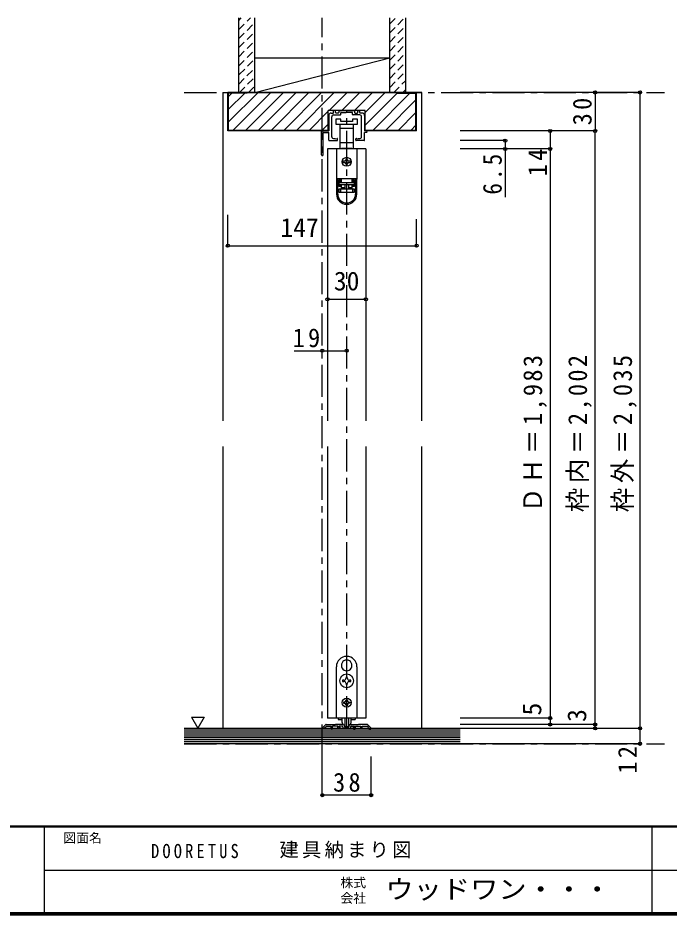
# Model space of a CAD drawing. Units: millimetres at full size, sheet at 1:5; details may follow other scales. Extents: x -973 to 977, y -718 to 696.
# Drawn here: x -19 to 488, y -701 to -2 of the extents above; entities that cross this region are included whole.
import ezdxf
from ezdxf.enums import TextEntityAlignment as Align

# ---------------------------------------------------------------- set-up
doc = ezdxf.new("R2010")
doc.units = ezdxf.units.MM
doc.header["$LTSCALE"] = 5
doc.header["$PDMODE"] = 32
doc.header["$PDSIZE"] = 2.5
doc.linetypes.add('CHAIN1', pattern=[8, 5, -1, 1, -1])
doc.linetypes.add('DASHED1', pattern=[1.8, 1.2, -0.6])
for name, color, linetype in [('0-1_通り芯', 4, 'CHAIN1'), ('0-2_柱', 3, 'Continuous'), ('0-3_仕上げ', 2, 'Continuous'), ('0-4_枠', 3, 'Continuous'), ('0-6_扉', 6, 'Continuous'), ('0-7_金物', 7, 'Continuous'), ('0-A_文字', 7, 'Continuous'), ('0-B_寸法', 7, 'Continuous'), ('0-C_ハッチ', 4, 'DASHED1'), ('F-0_補助線', 7, 'Continuous'), ('F-1_枠', 6, 'Continuous'), ('F-A_文字', 7, 'Continuous')]:
    doc.layers.add(name, color=color, linetype=linetype)
doc.styles.add('ＭＳ ゴシック', font='')
doc.styles.get('ＭＳ ゴシック').set_extended_font_data('MS Gothic')

# ---------------------------------------------------------------- blocks, each defined once
blk = doc.blocks.new('下荷重(戸車)')
at = {"layer": '0-7_金物'}
for p, q in [((8.5, 37.107), (4.5, 37.107)), ((-5.25, 30.107), (0, 30.107)), ((0, 30.107), (5.25, 30.107)), ((5.25, 30.107), (5.25, 33.107)), ((5.25, 18.507), (5.25, 30.107)), ((0, 18.507), (-5.25, 18.507)), ((-5.25, 18.507), (-5.25, 14.107)), ((-5.25, 14.107), (-4, 14.107)), ((-4, 14.107), (-4, 13.807)), ((4, 14.107), (-4, 14.107)), ((5.25, 18.507), (0, 18.507)), ((4, 14.107), (5.25, 14.107)), ((4, 13.807), (4, 14.107)), ((5.25, 14.107), (5.25, 18.507)), ((7.9, 13.807), (-7.9, 13.807)), ((-7.9, 13.807), (-7.9, -9.493)), ((7.9, 13.807), (7.9, -9.493)), ((-1.5, 4.307), (-2.5, 4.307)), ((-2.5, 3.307), (-1.5, 3.307)), ((-0.5, 6.307), (-0.5, 5.307)), ((-0.5, 2.307), (-0.5, 1.307)), ((0.5, 5.307), (0.5, 6.307)), ((0.5, 1.307), (0.5, 2.307)), ((2.5, 4.307), (1.5, 4.307)), ((1.5, 3.307), (2.5, 3.307)), ((7.9, -9.493), (-7.9, -9.493)), ((-7.9, -9.493), (-7.9, -9.593)), ((-6.9, -9.593), (-7.9, -9.593)), ((-7.9, -9.593), (-7.9, -21.293)), ((-4.2, -9.593), (-6.9, -9.593)), ((-6.9, -21.293), (-6.9, -9.593)), ((-6.1, -10.593), (-6.1, -15.293)), ((-6.1, -10.593), (-4.2, -10.593)), ((-5.9, -11.693), (-5.9, -12.193)), ((-4, -11.693), (-5.9, -11.693)), ((-5.9, -12.193), (5.9, -12.193)), ((-5.9, -14.193), (-5.9, -12.193)), ((-4.9, -9.593), (-4.9, -9.493)), ((-4.2, -9.593), (-4.2, -10.593)), ((-4, -11.693), (-4, -9.493)), ((4, -9.493), (4, -11.693)), ((5.9, -11.693), (4, -11.693)), ((6.9, -9.593), (4.2, -9.593)), ((4.2, -10.593), (4.2, -9.593)), ((4.2, -11.593), (4.2, -10.593)), ((4.2, -10.593), (6.1, -10.593)), ((6.1, -11.593), (4.2, -11.593)), ((4.9, -9.493), (4.9, -9.593)), ((5.9, -12.193), (5.9, -11.693)), ((5.9, -12.193), (5.9, -14.193)), ((6.1, -15.293), (6.1, -10.593)), ((6.9, -9.593), (6.9, -21.293)), ((7.9, -9.593), (6.9, -9.593)), ((7.9, -9.493), (7.9, -9.593)), ((7.9, -21.293), (7.9, -9.593)), ((-6.1, -14.293), (-4.2, -14.293)), ((-4.2, -15.293), (-6.1, -15.293)), ((5.9, -14.193), (-5.9, -14.193)), ((-5.9, -17.193), (-4.9, -17.193)), ((-4.9, -17.193), (4.9, -17.193)), ((-4.9, -17.193), (-4.9, -20.193)), ((4.9, -20.193), (-4.9, -20.193)), ((-4.2, -14.293), (-4.2, -15.293)), ((-4.2, -15.293), (-4.2, -17.193)), ((-4, -16.193), (-4, -14.193)), ((-1.5, -14.193), (-1.5, -17.193)), ((1.5, -14.193), (1.5, -17.193)), ((1.5, -16.193), (4, -16.193)), ((6.1, -15.293), (4.2, -15.293)), ((4.2, -17.193), (4.2, -15.293)), ((4.9, -17.193), (5.9, -17.193)), ((5.9, -17.193), (5.9, -20.193))]:
    blk.add_line(p, q, dxfattribs=at)
for points in [[(-8.5, 33.107), (0, 33.107), (8.5, 33.107), (8.5, 37.107)], [(4.5, 37.107), (4.5, 35.107), (-4.5, 35.107), (-4.5, 37.107), (-8.5, 37.107), (-8.5, 33.107)], [(-5.25, 33.107), (-5.25, 30.107), (-5.25, 18.507)], [(-4.2, -10.593), (-4.2, -11.593), (-6.1, -11.593)], [(-4.9, -20.193), (-5.9, -20.193), (-5.9, -17.193)], [(-4, -17.193), (-4, -16.193), (-1.5, -16.193)], [(4, -14.193), (4, -16.193), (4, -17.193)], [(4.2, -15.293), (4.2, -14.293), (6.1, -14.293)], [(5.9, -20.193), (4.9, -20.193), (4.9, -17.193)]]:
    blk.add_lwpolyline(points, dxfattribs=at)
blk.add_circle((0, 3.807), 3.5, dxfattribs=at)
for centre, radius, start, end in [((-2.5, 3.807), 0.5, 90, 180), ((-2.5, 3.807), 0.5, 180, 270), ((-1.5, 5.307), 1, 270, 0), ((-1.5, 2.307), 1, 0, 90), ((0, 6.307), 0.5, 90, 180), ((0, 1.307), 0.5, 180, 270), ((0, 6.307), 0.5, 0, 90), ((0, 1.307), 0.5, 270, 0), ((1.5, 5.307), 1, 180, 270), ((1.5, 2.307), 1, 90, 180), ((2.5, 3.807), 0.5, 0, 90), ((2.5, 3.807), 0.5, 270, 0), ((0, -21.293), 7.9, 180, 0), ((0, -21.293), 6.9, 180, 0)]:
    blk.add_arc(centre, radius, start, end, dxfattribs=at)
blk = doc.blocks.new('03')
at = {"layer": '0-B_寸法'}
for p, q in [((-11.079, 7.476), (-9.529, 7.476)), ((-9.229, 7.776), (-9.229, 9.176)), ((-8.029, 9.476), (-8.929, 9.476)), ((-7.729, 7.776), (-7.729, 9.176)), ((-5.529, 7.476), (-7.429, 7.476)), ((-5.229, 9.176), (-5.229, 7.776)), ((-4.929, 9.476), (6.771, 9.476)), ((-3.729, 6.276), (-3.729, 7.676)), ((-3.429, 7.976), (0.621, 7.976)), ((0.921, 8.276), (0.621, 7.976)), ((0.921, 8.276), (1.221, 7.976)), ((5.271, 7.976), (1.221, 7.976)), ((5.571, 6.276), (5.571, 7.676)), ((7.071, 9.176), (7.071, 7.776)), ((7.371, 7.476), (9.271, 7.476)), ((9.571, 7.776), (9.571, 9.176)), ((9.871, 9.476), (10.771, 9.476)), ((11.071, 7.776), (11.071, 9.176)), ((12.921, 7.476), (11.371, 7.476)), ((-13.079, 5.476), (-13.079, -6.524)), ((-10.679, -11.096), (-10.679, 4.476)), ((-9.229, 5.976), (-4.029, 5.976)), ((11.071, 5.976), (5.871, 5.976)), ((12.521, -11.096), (12.521, 4.476)), ((14.921, 5.476), (14.921, -6.524)), ((-18.179, -6.524), (-13.079, -6.524)), ((16.321, -6.524), (14.921, -6.524)), ((-18.679, -25.124), (-18.679, -7.024)), ((-17.479, -25.124), (-17.479, -8.224)), ((-16.979, -7.724), (-13.079, -7.724)), ((-13.079, -13.724), (-13.079, -7.724)), ((-6.229, -13.724), (-6.229, -12.649)), ((8.071, -13.724), (8.071, -12.649)), ((16.321, -7.724), (14.921, -7.724)), ((14.921, -13.724), (14.921, -7.724)), ((-12.779, -14.024), (-6.529, -14.024)), ((14.621, -14.024), (8.371, -14.024))]:
    blk.add_line(p, q, dxfattribs=at)
for centre, radius, start, end in [((-11.079, 5.476), 2, 90, 180), ((-9.529, 7.776), 0.3, 270, 0), ((-8.929, 9.176), 0.3, 90, 180), ((-8.029, 9.176), 0.3, 0, 90), ((-7.429, 7.776), 0.3, 180, 270), ((-5.529, 7.776), 0.3, 270, 0), ((-4.929, 9.176), 0.3, 90, 180), ((-3.429, 7.676), 0.3, 90, 180), ((5.271, 7.676), 0.3, 0, 90), ((6.771, 9.176), 0.3, 0, 90), ((7.371, 7.776), 0.3, 180, 270), ((9.271, 7.776), 0.3, 270, 0), ((9.871, 9.176), 0.3, 90, 180), ((10.771, 9.176), 0.3, 0, 90), ((11.371, 7.776), 0.3, 180, 270), ((12.921, 5.476), 2, 0, 90), ((-9.229, 4.476), 1.5, 90, 180), ((-4.029, 6.276), 0.3, 270, 0), ((5.871, 6.276), 0.3, 180, 270), ((11.071, 4.476), 1.5, 0, 90), ((-18.179, -7.024), 0.5, 90, 180), ((16.321, -7.124), 0.6, 0, 90), ((-16.979, -8.224), 0.5, 90, 180), ((-12.779, -13.724), 0.3, 180, 270), ((-9.679, -11.096), 1, 180, 243.25632), ((-7.879, -7.524), 5, 243.25632, 284.75682), ((-6.529, -12.649), 0.3, 0, 104.75682), ((-6.529, -13.724), 0.3, 270, 0), ((8.371, -12.649), 0.3, 75.24318, 180), ((8.371, -13.724), 0.3, 180, 270), ((9.721, -7.524), 5, 255.24318, 296.74368), ((11.521, -11.096), 1, 296.74368, 0), ((14.621, -13.724), 0.3, 270, 0), ((16.321, -7.124), 0.6, 270, 0), ((-18.079, -25.124), 0.6, 180, 0)]:
    blk.add_arc(centre, radius, start, end, dxfattribs=at)

msp = doc.modelspace()

# ---------------------------------------------------------------- linework, layer by layer
at = {"layer": '0-1_通り芯'}
for p, q in [((218.336, -577.5), (218.336, -2.5)), ((110.836, -60.5), (484.836, -60.5)), ((237.336, -555.5), (237.336, -74.5)), ((110.836, -567.5), (484.836, -567.5))]:
    msp.add_line(p, q, dxfattribs=at)
at = {"layer": '0-2_柱', "color": 7}
msp.add_line((165.836, -60.5), (270.836, -33.5), dxfattribs=at)
at = {"layer": '0-2_柱'}
for p, q in [((165.836, -33.5), (270.836, -33.5)), ((165.836, -60.5), (270.836, -60.5))]:
    msp.add_line(p, q, dxfattribs=at)
at = {"layer": '0-3_仕上げ'}
for p, q in [((153.336, -60.5), (153.336, -2.5)), ((165.836, -60.5), (165.836, -2.5)), ((270.836, -60.5), (270.836, -2.5)), ((283.336, -60.5), (283.336, -2.5)), ((325.836, -555.5), (110.836, -555.5)), ((325.836, -567.5), (110.836, -567.5))]:
    msp.add_line(p, q, dxfattribs=at)
at = {"layer": '0-3_仕上げ', "color": 7}
for p, q in [((325.836, -557), (110.836, -557)), ((325.836, -558.5), (110.836, -558.5)), ((325.836, -560), (110.836, -560)), ((325.836, -561.5), (110.836, -561.5)), ((325.836, -563), (110.836, -563)), ((325.836, -564.5), (110.836, -564.5)), ((325.836, -566), (110.836, -566))]:
    msp.add_line(p, q, dxfattribs=at)
at = {"layer": '0-4_枠', "color": 4}
for p, q in [((140.836, -60.5), (144.836, -60.5)), ((140.836, -60.5), (140.836, -316)), ((295.836, -60.5), (291.836, -60.5)), ((295.836, -316), (295.836, -60.5)), ((140.836, -336), (140.836, -555.5)), ((295.836, -555.5), (295.836, -336))]:
    msp.add_line(p, q, dxfattribs=at)
at = {"layer": '0-4_枠'}
for p, q in [((144.836, -90.5), (144.836, -60.5)), ((291.836, -60.5), (144.836, -60.5)), ((145.336, -90), (145.336, -61)), ((159.836, -61), (145.336, -61)), ((159.836, -60.5), (159.836, -61)), ((276.836, -61), (276.836, -60.5)), ((276.836, -61), (291.336, -61)), ((291.336, -90), (291.336, -61)), ((291.836, -90.5), (291.836, -60.5)), ((222.936, -90.5), (222.936, -74.5)), ((251.736, -74.5), (222.936, -74.5)), ((251.736, -90.5), (251.736, -74.5)), ((222.936, -90.5), (144.836, -90.5)), ((222.936, -90), (145.336, -90)), ((291.336, -90), (251.736, -90)), ((291.836, -90.5), (251.736, -90.5)), ((220.761, -552.793), (218.395, -555.159)), ((220.136, -555.5), (218.536, -555.5)), ((220.336, -554.914), (221.55, -553.7)), ((220.336, -555.3), (220.336, -554.914)), ((221.468, -552.5), (228.036, -552.5)), ((221.55, -553.7), (225.336, -553.7)), ((225.336, -555.2), (225.336, -553.7)), ((225.636, -555.5), (226.036, -555.5)), ((226.336, -555.2), (226.336, -553.7)), ((234.108, -552.5), (228.636, -552.5)), ((231.936, -555.5), (230.636, -555.5)), ((233.736, -553.7), (231.336, -553.7)), ((231.336, -553.7), (231.336, -554.7)), ((231.936, -554.7), (231.336, -554.7)), ((234.236, -554.2), (234.236, -555.2)), ((234.261, -552.524), (235.39, -552.888)), ((240.136, -555.5), (234.536, -555.5)), ((235.736, -553.364), (235.736, -554.4)), ((236.036, -554.7), (238.636, -554.7)), ((238.936, -553.364), (238.936, -554.4)), ((240.411, -552.524), (239.283, -552.888)), ((240.436, -554.2), (240.436, -555.2)), ((240.565, -552.5), (246.036, -552.5)), ((240.936, -553.7), (243.336, -553.7)), ((242.736, -554.7), (243.336, -554.7)), ((242.736, -555.5), (244.036, -555.5)), ((243.336, -553.7), (243.336, -554.7)), ((244.336, -555.2), (244.336, -553.7)), ((244.336, -553.7), (248.336, -553.7)), ((253.205, -552.5), (246.636, -552.5)), ((248.336, -555.2), (248.336, -553.7)), ((249.036, -555.5), (248.636, -555.5)), ((249.336, -553.7), (253.122, -553.7)), ((249.336, -555.2), (249.336, -553.7)), ((254.336, -554.914), (253.122, -553.7)), ((253.912, -552.793), (256.278, -555.159)), ((254.336, -555.3), (254.336, -554.914)), ((254.536, -555.5), (256.136, -555.5))]:
    msp.add_line(p, q, dxfattribs=at)
for points in [[(230.336, -555.2), (230.336, -553.7), (226.336, -553.7)], [(228.036, -552.5), (228.336, -552.8), (228.636, -552.5)], [(246.636, -552.5), (246.336, -552.8), (246.036, -552.5)]]:
    msp.add_lwpolyline(points, dxfattribs=at)
for centre, radius, start, end in [((218.536, -555.3), 0.2, 135, 270), ((220.136, -555.3), 0.2, 270, 0), ((221.468, -553.5), 1, 90, 135), ((225.636, -555.2), 0.3, 180, 270), ((226.036, -555.2), 0.3, 270, 0), ((230.636, -555.2), 0.3, 180, 270), ((231.936, -555.1), 0.4, 0, 90), ((231.936, -555.1), 0.4, 270, 0), ((233.736, -554.2), 0.5, 0, 90), ((234.108, -553), 0.5, 72.1213, 90), ((234.536, -555.2), 0.3, 180, 270), ((235.236, -553.364), 0.5, 0, 72.1213), ((236.036, -554.4), 0.3, 180, 270), ((238.636, -554.4), 0.3, 270, 0), ((239.436, -553.364), 0.5, 107.8787, 180), ((240.136, -555.2), 0.3, 270, 0), ((240.565, -553), 0.5, 90, 107.8787), ((240.936, -554.2), 0.5, 90, 180), ((242.736, -555.1), 0.4, 90, 180), ((242.736, -555.1), 0.4, 180, 270), ((244.036, -555.2), 0.3, 270, 0), ((248.636, -555.2), 0.3, 180, 270), ((249.036, -555.2), 0.3, 270, 0), ((253.205, -553.5), 1, 45, 90), ((254.536, -555.3), 0.2, 180, 270), ((256.136, -555.3), 0.2, 270, 45)]:
    msp.add_arc(centre, radius, start, end, dxfattribs=at)
at = {"layer": '0-6_扉'}
for p, q in [((252.336, -104.5), (222.336, -104.5)), ((222.336, -104.5), (222.336, -316)), ((252.336, -104.5), (252.336, -316)), ((222.336, -336), (222.336, -547.5)), ((252.336, -336), (252.336, -547.5)), ((252.336, -547.5), (222.336, -547.5))]:
    msp.add_line(p, q, dxfattribs=at)
at = {"layer": '0-7_金物'}
for p, q in [((237.237, -502.351), (237.336, -502.45)), ((237.435, -502.351), (237.336, -502.45)), ((229.336, -547.5), (229.336, -507.5)), ((233.694, -508.489), (233.829, -508.525)), ((233.793, -508.66), (233.829, -508.525)), ((240.979, -508.489), (240.844, -508.525)), ((240.88, -508.66), (240.844, -508.525)), ((245.336, -507.5), (245.336, -547.5)), ((236.836, -515.35), (236.836, -516.3)), ((237.836, -515.35), (236.836, -515.35)), ((237.836, -516.3), (237.836, -515.35)), ((235.136, -518), (234.186, -518)), ((234.186, -518), (234.186, -519)), ((234.186, -519), (235.136, -519)), ((237.836, -521.65), (237.836, -520.7)), ((240.486, -518), (239.536, -518)), ((239.536, -519), (240.486, -519)), ((240.486, -519), (240.486, -518)), ((235.536, -535), (234.936, -535)), ((234.936, -535), (234.936, -536)), ((234.936, -536), (235.536, -536)), ((236.836, -533.1), (237.836, -533.1)), ((236.836, -533.1), (236.836, -533.7)), ((236.836, -537.3), (236.836, -537.9)), ((237.836, -533.1), (237.836, -533.7)), ((237.836, -537.3), (237.836, -537.9)), ((239.136, -535), (239.736, -535)), ((237.836, -537.9), (236.836, -537.9)), ((245.336, -547.5), (229.336, -547.5)), ((230.736, -547.5), (230.736, -548.7)), ((230.736, -548.7), (233.869, -548.7)), ((233.836, -550.921), (233.836, -547.5)), ((235.836, -547.5), (235.836, -554.121)), ((238.836, -547.5), (238.836, -554.112)), ((240.804, -548.7), (243.936, -548.7)), ((240.836, -550.921), (240.836, -547.5)), ((243.936, -547.5), (243.936, -548.7)), ((238.536, -554.421), (236.136, -554.421))]:
    msp.add_line(p, q, dxfattribs=at)
for points in [[(236.836, -520.7), (236.836, -521.65), (237.836, -521.65)], [(239.736, -535), (239.736, -536), (239.136, -536)]]:
    msp.add_lwpolyline(points, dxfattribs=at)
for centre, radius in [((237.336, -518.5), 5.35), ((237.336, -535.5), 3.5)]:
    msp.add_circle(centre, radius, dxfattribs=at)
for centre, radius, start, end in [((237.336, -507.5), 8, 0, 180), ((237.336, -506.5), 4.15, 91.3645, 208.6355), ((237.336, -506.5), 4.15, 331.3645, 88.6355), ((237.336, -506.5), 4.15, 211.3645, 328.6355), ((235.136, -516.3), 1.7, 270, 0), ((239.536, -516.3), 1.7, 180, 270), ((235.136, -520.7), 1.7, 0, 90), ((239.536, -520.7), 1.7, 90, 180), ((235.536, -533.7), 1.3, 270, 0), ((235.536, -537.3), 1.3, 0, 90), ((239.136, -533.7), 1.3, 180, 270), ((239.136, -537.3), 1.3, 90, 180), ((235.836, -550.921), 2, 180, 264.78409), ((238.836, -550.921), 2, 275.21591, 0), ((235.636, -553.112), 0.2, 0, 84.78409), ((236.136, -554.121), 0.3, 180, 270), ((238.536, -554.121), 0.3, 270, 0), ((239.036, -553.112), 0.2, 95.21591, 180)]:
    msp.add_arc(centre, radius, start, end, dxfattribs=at)
at = {"layer": '0-A_文字'}
msp.add_line((116.401, -546.686), (121.401, -555.347), dxfattribs=at)
msp.add_lwpolyline([(116.401, -546.686), (126.401, -546.686), (121.401, -555.347)], dxfattribs=at)
at = {"layer": '0-B_寸法', "color": 4}
for p, q in [((465.836, -60.5), (325.836, -60.5)), ((430.836, -60.5), (430.836, -90.5)), ((465.836, -555.5), (465.836, -60.5)), ((430.836, -90.5), (325.836, -90.5)), ((395.836, -90.5), (395.836, -104.5)), ((430.836, -552.5), (430.836, -90.5)), ((360.836, -98), (325.836, -98)), ((395.836, -104.5), (325.836, -104.5)), ((360.836, -98), (360.836, -141.956)), ((395.836, -104.5), (395.836, -547.5)), ((144.836, -179.804), (144.836, -155.746)), ((291.836, -179.804), (291.836, -159.246)), ((144.836, -179.804), (291.836, -179.804)), ((222.336, -221.5), (252.336, -221.5)), ((196.336, -261.5), (237.336, -261.5)), ((395.836, -547.5), (325.836, -547.5)), ((395.836, -547.5), (395.836, -552.5)), ((430.836, -552.5), (325.836, -552.5)), ((465.836, -555.5), (325.836, -555.5)), ((430.836, -555.5), (430.836, -552.5)), ((465.836, -567.5), (465.836, -555.5)), ((465.836, -567.5), (325.836, -567.5)), ((218.336, -607.5), (218.336, -577.5)), ((256.336, -607.5), (256.336, -577.5)), ((256.336, -607.5), (218.336, -607.5))]:
    msp.add_line(p, q, dxfattribs=at)
at = {"layer": '0-B_寸法'}
for p in [(430.836, -60.5), (465.836, -60.5), (395.836, -90.5), (430.836, -90.5), (360.836, -98), (360.836, -104.5), (395.836, -104.5), (144.836, -179.804), (291.836, -179.804), (222.336, -221.5), (252.336, -221.5), (218.336, -261.5), (237.336, -261.5), (395.836, -547.5), (395.836, -552.5), (430.836, -552.5), (430.836, -555.5), (465.836, -555.5), (465.836, -567.5), (218.336, -607.5), (256.336, -607.5)]:
    msp.add_point(p, dxfattribs=at)
at = {"layer": '0-C_ハッチ'}
for p, q in [((153.336, -11.466), (162.303, -2.5)), ((153.336, -4.395), (155.231, -2.5)), ((153.336, -18.537), (165.836, -6.037)), ((270.836, -14.174), (282.511, -2.5)), ((270.836, -7.103), (275.44, -2.5)), ((153.336, -25.608), (165.836, -13.108)), ((270.836, -21.246), (283.336, -8.746)), ((153.336, -32.679), (165.836, -20.179)), ((270.836, -28.317), (283.336, -15.817)), ((153.336, -39.751), (165.836, -27.251)), ((270.836, -35.388), (283.336, -22.888)), ((153.658, -46.5), (165.836, -34.322)), ((270.836, -42.459), (283.336, -29.959)), ((153.308, -53.921), (165.836, -41.393)), ((270.836, -49.53), (283.336, -37.03)), ((153.8, -60.5), (165.836, -48.464)), ((270.836, -56.601), (283.336, -44.101)), ((160.871, -60.5), (165.836, -55.535)), ((274.008, -60.5), (283.336, -51.172)), ((281.079, -60.5), (283.336, -58.243))]:
    msp.add_line(p, q, dxfattribs=at)
at = {"layer": '0-C_ハッチ', "linetype": 'Continuous'}
for p, q in [((145.336, -83.472), (168.308, -60.5)), ((145.336, -63.673), (148.009, -61)), ((145.336, -73.573), (157.909, -61)), ((148.708, -90), (178.208, -60.5)), ((158.607, -90), (188.107, -60.5)), ((168.507, -90), (198.007, -60.5)), ((207.906, -60.5), (178.406, -90)), ((188.306, -90), (217.806, -60.5)), ((198.205, -90), (227.705, -60.5)), ((223.605, -74.5), (237.605, -60.5)), ((233.504, -74.5), (247.504, -60.5)), ((243.404, -74.5), (257.404, -60.5)), ((251.736, -76.067), (267.303, -60.5)), ((251.736, -85.967), (276.836, -60.867)), ((286.602, -61), (257.602, -90)), ((267.502, -90), (291.336, -66.166)), ((208.105, -90), (222.936, -75.169)), ((277.401, -90), (291.336, -76.065)), ((218.004, -90), (222.936, -85.068)), ((287.301, -90), (291.336, -85.965))]:
    msp.add_line(p, q, dxfattribs=at)
at = {"layer": 'F-1_枠'}
for p, q in [((976.653, -631.667), (-973.347, -631.667)), ((976.653, -632.5), (-973.347, -632.5)), ((1.653, -632.5), (1.653, -699.167)), ((474.986, -632.5), (474.986, -699.167)), ((1.653, -665.833), (974.986, -665.834)), ((976.653, -699.167), (-973.347, -699.167)), ((976.653, -700), (-973.347, -700)), ((976.653, -700.833), (-973.347, -700.833))]:
    msp.add_line(p, q, dxfattribs=at)

# ---------------------------------------------------------------- block references
at = {"layer": '0-7_金物'}
for name, p in [('03', (236.415, -83.976)), ('下荷重(戸車)', (237.336, -118.307))]:
    msp.add_blockref(name, p, dxfattribs=at)

# ---------------------------------------------------------------- texts
at = {"layer": '0-B_寸法', "style": 'ＭＳ ゴシック'}
for s, p in [('147', (185.704, -177.304)), ('30', (227.336, -219))]:
    msp.add_text(s, height=14.66, dxfattribs=at).set_placement(p, align=Align.BOTTOM_LEFT)
for s, p in [('5', (393.336, -545.5)), ('3', (428.336, -550.5))]:
    msp.add_text(s, height=14.66, rotation=90, dxfattribs=at).set_placement(p, align=Align.BOTTOM_LEFT)
at = {"layer": '0-B_寸法', "char_height": 14.66, "attachment_point": 7, "rotation": 90, "style": 'ＭＳ ゴシック'}
for s, insert in [('\\T1.27;\\W0.95;30', (428.336, -86.125)), ('\\T1.27;\\W0.9;6.5', (358.336, -140.04)), ('\\T1.27;\\W0.95;14', (393.336, -125.75)), ('\\T1.19;\\W0.95;ＤＨ＝1,983', (393.336, -387.25)), ('\\T1.19;\\W0.95;枠内＝2,002', (428.336, -387.25)), ('\\T1.19;\\W0.95;枠外＝2,035', (463.336, -387.25)), ('\\T1.27;\\W0.95;12', (463.336, -590.75))]:
    msp.add_mtext(s, dxfattribs=dict(at, insert=insert))
at = {"layer": '0-B_寸法', "char_height": 14.66, "attachment_point": 7, "style": 'ＭＳ ゴシック'}
for s, insert in [('\\T1.27;\\W0.95;19', (195.211, -259)), ('\\T1.27;\\W0.95;38', (226.711, -605))]:
    msp.add_mtext(s, dxfattribs=dict(at, insert=insert))
at = {"layer": 'F-0_補助線', "char_height": 11, "attachment_point": 7, "style": 'ＭＳ ゴシック'}
for s, insert in [('\\T1.39;\\W0.85;DOORETUS', (84.986, -656.667)), ('\\T1.17;建具納まり図', (184.986, -656.667))]:
    msp.add_mtext(s, dxfattribs=dict(at, insert=insert))
at = {"layer": 'F-A_文字', "style": 'ＭＳ ゴシック'}
for s, p in [('図面名', (16.653, -646.667)), ('株式', (232.486, -681.5)), ('会社', (232.486, -693.5))]:
    msp.add_text(s, height=7.331, dxfattribs=at).set_placement(p, align=Align.BOTTOM_LEFT)
at = {"layer": 'F-A_文字', "style": 'ＭＳ ゴシック', "width": 1.1}
msp.add_text('ウッドワン・・・', height=14.66, dxfattribs=at).set_placement((267.486, -692.5), align=Align.BOTTOM_LEFT)

doc.saveas('drawing.dxf')
